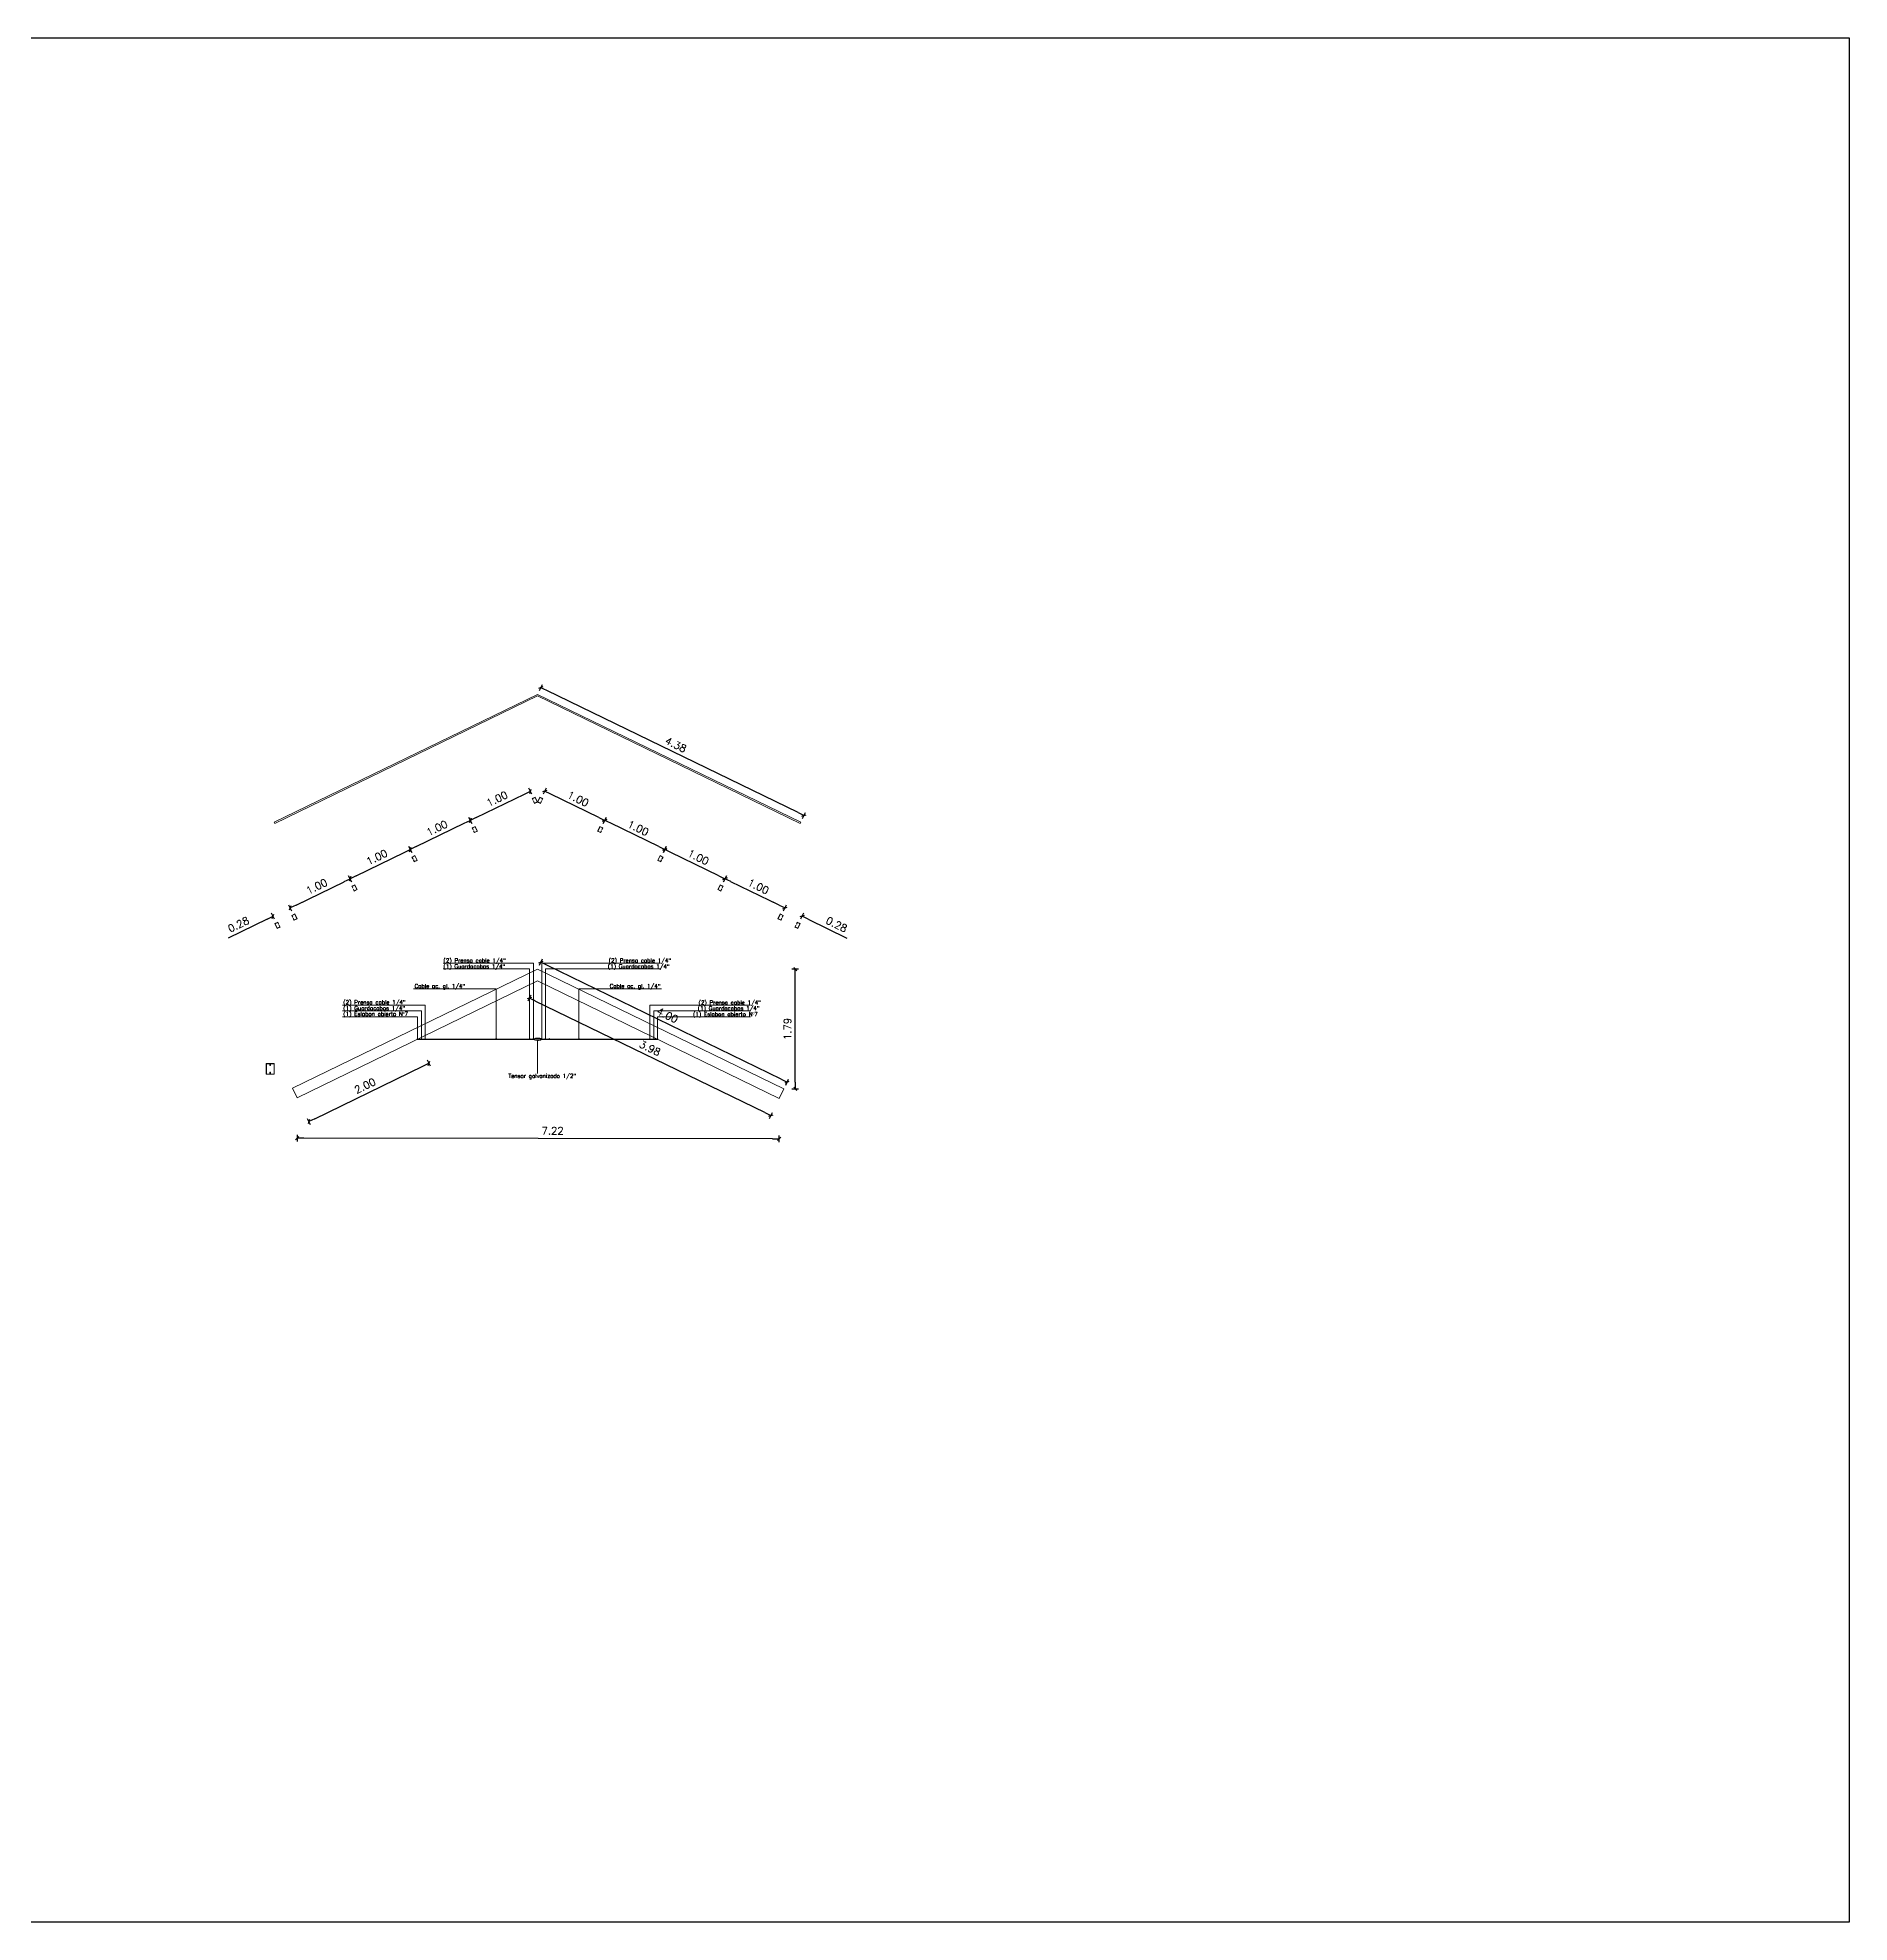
# Model space of a CAD drawing. Header units: metres. Extents: x 5593058 to 5593183, y 6971841 to 6972020.
# Drawn here: x 5593089.59 to 5593116.7, y 6971987.23 to 6972015.43 of the extents above; entities that cross this region are included whole.
import ezdxf

# ---------------------------------------------------------------- set-up
doc = ezdxf.new("R2010")
doc.units = ezdxf.units.M
doc.header["$LTSCALE"] = 0.1
doc.header["$PDMODE"] = 35
doc.header["$PDSIZE"] = -3
for name, color, linetype, lineweight in [('0-REF', 2, 'Continuous', 0), ('A-MUROS', 3, 'Continuous', 0), ('A-VISTA', 7, 'Continuous', 0)]:
    doc.layers.add(name, color=color, linetype=linetype, lineweight=lineweight)
doc.layers.add('COTAS', color=1, linetype='Continuous')
doc.layers.add('D-DETALLES', color=7, linetype='Continuous')
doc.styles.add('ROMANS', font='romans')
doc.styles.get("Standard").update_dxf_attribs({"font": 'simplex.shx'})
doc.dimstyles.new('C-100', dxfattribs={"dimscale": 0, "dimtxt": 0.2, "dimasz": 0.1, "dimexe": 0, "dimexo": 0, "dimgap": 0.06, "dimtad": 1, "dimzin": 0, "dimdsep": 46, "dimtxsty": 'Standard', "dimblk1": 'C-1', "dimblk2": 'C-1', "dimsah": 1, "dimcen": 0.1, "dimse1": 1, "dimse2": 1, "dimclrd": 256, "dimclrt": 256, "dimadec": 0, "dimazin": 2, "dimtfac": 1, "dimtix": 1, "dimtofl": 0, "dimtmove": 0, "dimatfit": 1, "dimldrblk": 'C-1', "dimfxl": 1, "dimtolj": 1, "dimtzin": 0, "dimarcsym": 0})

# ---------------------------------------------------------------- blocks, each defined once
blk = doc.blocks.new('C-1')
for p, q in [((-1, 0), (0, 0)), ((-0.24, -0.24), (0.24, 0.24)), ((0, -0.5), (0, 0.5))]:
    blk.add_line(p, q)
at = {"const_width": 0.05}
blk.add_lwpolyline([(-0.5, 0), (0, 0)], dxfattribs=at)
blk = doc.blocks.new('*D190')
at = {"layer": 'COTAS', "lineweight": -2, "transparency": 16777216}
blk.add_line((5593100.716, 6971999.845), (5593097.208, 6972001.549), dxfattribs=at)
at = {"layer": 'Defpoints', "color": 0, "transparency": 16777216}
for p in [(5593097.118, 6972001.592), (5593097.069, 6972001.491), (5593100.757, 6971999.7)]:
    blk.add_point(p, dxfattribs=at)
at = {"layer": 'COTAS', "lineweight": -2, "transparency": 16777216, "xscale": 0.1, "yscale": 0.1, "zscale": 0.1}
for p, rotation in [((5593097.118, 6972001.592), 154.0935615645652), ((5593100.806, 6971999.801), 334.0935615645652)]:
    blk.add_blockref('C-1', p, dxfattribs=dict(at, rotation=rotation))
at = {"layer": 'COTAS', "transparency": 16777216, "insert": (5593099.013, 6972000.8), "char_height": 0.11, "attachment_point": 5, "rotation": 334.0936}
blk.add_mtext('\\A1;4.00', dxfattribs=at)
blk = doc.blocks.new('*D191')
at = {"layer": 'COTAS', "lineweight": -2, "transparency": 16777216}
blk.add_line((5593100.927, 6971999.8), (5593100.927, 6972001.391), dxfattribs=at)
at = {"layer": 'Defpoints', "color": 0, "transparency": 16777216}
for p in [(5593100.757, 6972001.491), (5593100.927, 6972001.491), (5593100.757, 6971999.7)]:
    blk.add_point(p, dxfattribs=at)
at = {"layer": 'COTAS', "lineweight": -2, "transparency": 16777216, "xscale": 0.1, "yscale": 0.1, "zscale": 0.1}
for p, rotation in [((5593100.927, 6972001.491), 90), ((5593100.927, 6971999.7), 270)]:
    blk.add_blockref('C-1', p, dxfattribs=dict(at, rotation=rotation))
at = {"layer": 'COTAS', "transparency": 16777216, "insert": (5593100.812, 6972000.596), "char_height": 0.11, "attachment_point": 5, "rotation": 90}
blk.add_mtext('\\A1;1.79', dxfattribs=at)
blk = doc.blocks.new('*D192')
at = {"layer": 'COTAS', "lineweight": -2, "transparency": 16777216}
blk.add_line((5593100.473, 6971999.343), (5593097.035, 6972001.013), dxfattribs=at)
at = {"layer": 'Defpoints', "color": 0, "transparency": 16777216}
for p in [(5593097.069, 6972001.314), (5593096.945, 6972001.057), (5593100.687, 6971999.556)]:
    blk.add_point(p, dxfattribs=at)
at = {"layer": 'COTAS', "lineweight": -2, "transparency": 16777216, "xscale": 0.1, "yscale": 0.1, "zscale": 0.1}
for p, rotation in [((5593096.945, 6972001.057), 154.0935615639084), ((5593100.563, 6971999.3), 334.0935615639084)]:
    blk.add_blockref('C-1', p, dxfattribs=dict(at, rotation=rotation))
at = {"layer": 'COTAS', "transparency": 16777216, "insert": (5593098.753, 6972000.307), "char_height": 0.11, "attachment_point": 5, "rotation": 334.0936}
blk.add_mtext('\\A1;3.98', dxfattribs=at)
blk = doc.blocks.new('*D193')
at = {"layer": 'COTAS', "lineweight": -2, "transparency": 16777216}
blk.add_line((5593093.735, 6971999.252), (5593095.354, 6972000.038), dxfattribs=at)
at = {"layer": 'Defpoints', "color": 0, "transparency": 16777216}
for p in [(5593095.27, 6972000.44), (5593095.444, 6972000.082), (5593093.471, 6971999.566)]:
    blk.add_point(p, dxfattribs=at)
at = {"layer": 'COTAS', "lineweight": -2, "transparency": 16777216, "xscale": 0.1, "yscale": 0.1, "zscale": 0.1}
for p, rotation in [((5593095.444, 6972000.082), 25.9064384242846), ((5593093.645, 6971999.208), 205.9064384242846)]:
    blk.add_blockref('C-1', p, dxfattribs=dict(at, rotation=rotation))
at = {"layer": 'COTAS', "transparency": 16777216, "insert": (5593094.487, 6971999.745), "char_height": 0.11, "attachment_point": 5, "rotation": 25.9064}
blk.add_mtext('\\A1;2.00', dxfattribs=at)
blk = doc.blocks.new('*D194')
at = {"layer": 'COTAS', "lineweight": -2, "transparency": 16777216}
blk.add_line((5593100.587, 6971998.95), (5593093.57, 6971998.96), dxfattribs=at)
at = {"layer": 'Defpoints', "color": 0, "transparency": 16777216}
for p in [(5593093.471, 6971999.566), (5593100.687, 6971999.556), (5593093.471, 6971998.96)]:
    blk.add_point(p, dxfattribs=at)
at = {"layer": 'COTAS', "lineweight": -2, "transparency": 16777216, "xscale": 0.1, "yscale": 0.1, "zscale": 0.1}
for p, rotation in [((5593093.471, 6971998.96), 179.922963898446), ((5593100.687, 6971998.95), 359.922963898446)]:
    blk.add_blockref('C-1', p, dxfattribs=dict(at, rotation=rotation))
at = {"layer": 'COTAS', "transparency": 16777216, "insert": (5593097.295, 6971999.07), "char_height": 0.11, "attachment_point": 5, "rotation": 359.923}
blk.add_mtext('\\A1;7.22', dxfattribs=at)
blk = doc.blocks.new('*D195')
at = {"layer": 'COTAS', "lineweight": -2, "transparency": 16777216}
blk.add_line((5593100.684, 6972002.449), (5593099.964, 6972002.799), dxfattribs=at)
at = {"layer": 'Defpoints', "color": 0, "transparency": 16777216}
for p in [(5593099.825, 6972002.742), (5593099.874, 6972002.843), (5593100.725, 6972002.305)]:
    blk.add_point(p, dxfattribs=at)
at = {"layer": 'COTAS', "lineweight": -2, "transparency": 16777216, "xscale": 0.1, "yscale": 0.1, "zscale": 0.1}
for p, rotation in [((5593099.874, 6972002.843), 154.0935613967495), ((5593100.774, 6972002.406), 334.0935613967495)]:
    blk.add_blockref('C-1', p, dxfattribs=dict(at, rotation=rotation))
at = {"layer": 'COTAS', "transparency": 16777216, "insert": (5593100.374, 6972002.728), "char_height": 0.11, "attachment_point": 5, "rotation": 334.0936}
blk.add_mtext('\\A1;1.00', dxfattribs=at)
blk = doc.blocks.new('*D196')
at = {"layer": 'COTAS', "lineweight": -2, "transparency": 16777216}
blk.add_line((5593099.784, 6972002.886), (5593099.065, 6972003.236), dxfattribs=at)
at = {"layer": 'Defpoints', "color": 0, "transparency": 16777216}
for p in [(5593098.975, 6972003.28), (5593098.926, 6972003.179), (5593099.825, 6972002.742)]:
    blk.add_point(p, dxfattribs=at)
at = {"layer": 'COTAS', "lineweight": -2, "transparency": 16777216, "xscale": 0.1, "yscale": 0.1, "zscale": 0.1}
for p, rotation in [((5593098.975, 6972003.28), 154.0935613967495), ((5593099.874, 6972002.843), 334.0935613967495)]:
    blk.add_blockref('C-1', p, dxfattribs=dict(at, rotation=rotation))
at = {"layer": 'COTAS', "transparency": 16777216, "insert": (5593099.475, 6972003.165), "char_height": 0.11, "attachment_point": 5, "rotation": 334.0936}
blk.add_mtext('\\A1;1.00', dxfattribs=at)
blk = doc.blocks.new('*D197')
at = {"layer": 'COTAS', "lineweight": -2, "transparency": 16777216}
blk.add_line((5593098.885, 6972003.323), (5593098.165, 6972003.673), dxfattribs=at)
at = {"layer": 'Defpoints', "color": 0, "transparency": 16777216}
for p in [(5593098.026, 6972003.616), (5593098.075, 6972003.716), (5593098.926, 6972003.179)]:
    blk.add_point(p, dxfattribs=at)
at = {"layer": 'COTAS', "lineweight": -2, "transparency": 16777216, "xscale": 0.1, "yscale": 0.1, "zscale": 0.1}
for p, rotation in [((5593098.075, 6972003.716), 154.0935613967495), ((5593098.975, 6972003.28), 334.0935613967495)]:
    blk.add_blockref('C-1', p, dxfattribs=dict(at, rotation=rotation))
at = {"layer": 'COTAS', "transparency": 16777216, "insert": (5593098.575, 6972003.601), "char_height": 0.11, "attachment_point": 5, "rotation": 334.0936}
blk.add_mtext('\\A1;1.00', dxfattribs=at)
blk = doc.blocks.new('*D198')
at = {"layer": 'COTAS', "lineweight": -2, "transparency": 16777216}
blk.add_line((5593097.985, 6972003.76), (5593097.266, 6972004.11), dxfattribs=at)
at = {"layer": 'Defpoints', "color": 0, "transparency": 16777216}
for p in [(5593097.176, 6972004.153), (5593097.127, 6972004.052), (5593098.026, 6972003.616)]:
    blk.add_point(p, dxfattribs=at)
at = {"layer": 'COTAS', "lineweight": -2, "transparency": 16777216, "xscale": 0.1, "yscale": 0.1, "zscale": 0.1}
for p, rotation in [((5593097.176, 6972004.153), 154.0935615160601), ((5593098.075, 6972003.716), 334.0935615160601)]:
    blk.add_blockref('C-1', p, dxfattribs=dict(at, rotation=rotation))
at = {"layer": 'COTAS', "transparency": 16777216, "insert": (5593097.676, 6972004.038), "char_height": 0.11, "attachment_point": 5, "rotation": 334.0936}
blk.add_mtext('\\A1;1.00', dxfattribs=at)
blk = doc.blocks.new('*D199')
at = {"layer": 'COTAS', "lineweight": -2, "transparency": 16777216}
for p, q in [((5593100.684, 6972002.449), (5593100.594, 6972002.493)), ((5593101.118, 6972002.239), (5593101.7, 6972001.956))]:
    blk.add_line(p, q, dxfattribs=at)
at = {"layer": 'Defpoints', "color": 0, "transparency": 16777216}
for p in [(5593100.774, 6972002.406), (5593100.725, 6972002.305), (5593100.979, 6972002.181)]:
    blk.add_point(p, dxfattribs=at)
at = {"layer": 'COTAS', "lineweight": -2, "transparency": 16777216, "xscale": 0.1, "yscale": 0.1, "zscale": 0.1}
for p, rotation in [((5593100.774, 6972002.406), 334.0935609572408), ((5593101.028, 6972002.282), 154.0935609572408)]:
    blk.add_blockref('C-1', p, dxfattribs=dict(at, rotation=rotation))
at = {"layer": 'COTAS', "transparency": 16777216, "insert": (5593101.546, 6972002.159), "char_height": 0.11, "attachment_point": 5, "rotation": 334.0936}
blk.add_mtext('\\A1;0.28', dxfattribs=at)
blk = doc.blocks.new('*D200')
at = {"layer": 'COTAS', "lineweight": -2, "transparency": 16777216}
blk.add_line((5593093.455, 6972002.449), (5593094.174, 6972002.799), dxfattribs=at)
at = {"layer": 'Defpoints', "color": 0, "transparency": 16777216}
for p in [(5593094.264, 6972002.843), (5593094.313, 6972002.742), (5593093.414, 6972002.305)]:
    blk.add_point(p, dxfattribs=at)
at = {"layer": 'COTAS', "lineweight": -2, "transparency": 16777216, "xscale": 0.1, "yscale": 0.1, "zscale": 0.1}
for p, rotation in [((5593094.264, 6972002.843), 25.90643860325051), ((5593093.365, 6972002.406), 205.9064386032505)]:
    blk.add_blockref('C-1', p, dxfattribs=dict(at, rotation=rotation))
at = {"layer": 'COTAS', "transparency": 16777216, "insert": (5593093.764, 6972002.728), "char_height": 0.11, "attachment_point": 5, "rotation": 25.9064}
blk.add_mtext('\\A1;1.00', dxfattribs=at)
blk = doc.blocks.new('*D201')
at = {"layer": 'COTAS', "lineweight": -2, "transparency": 16777216}
blk.add_line((5593094.354, 6972002.886), (5593095.074, 6972003.236), dxfattribs=at)
at = {"layer": 'Defpoints', "color": 0, "transparency": 16777216}
for p in [(5593095.164, 6972003.28), (5593095.213, 6972003.179), (5593094.313, 6972002.742)]:
    blk.add_point(p, dxfattribs=at)
at = {"layer": 'COTAS', "lineweight": -2, "transparency": 16777216, "xscale": 0.1, "yscale": 0.1, "zscale": 0.1}
for p, rotation in [((5593095.164, 6972003.28), 25.90643857993701), ((5593094.264, 6972002.843), 205.906438579937)]:
    blk.add_blockref('C-1', p, dxfattribs=dict(at, rotation=rotation))
at = {"layer": 'COTAS', "transparency": 16777216, "insert": (5593094.664, 6972003.165), "char_height": 0.11, "attachment_point": 5, "rotation": 25.9064}
blk.add_mtext('\\A1;1.00', dxfattribs=at)
blk = doc.blocks.new('*D202')
at = {"layer": 'COTAS', "lineweight": -2, "transparency": 16777216}
blk.add_line((5593095.254, 6972003.323), (5593095.973, 6972003.673), dxfattribs=at)
at = {"layer": 'Defpoints', "color": 0, "transparency": 16777216}
for p in [(5593096.063, 6972003.716), (5593096.112, 6972003.616), (5593095.213, 6972003.179)]:
    blk.add_point(p, dxfattribs=at)
at = {"layer": 'COTAS', "lineweight": -2, "transparency": 16777216, "xscale": 0.1, "yscale": 0.1, "zscale": 0.1}
for p, rotation in [((5593096.063, 6972003.716), 25.90643860325051), ((5593095.164, 6972003.28), 205.9064386032505)]:
    blk.add_blockref('C-1', p, dxfattribs=dict(at, rotation=rotation))
at = {"layer": 'COTAS', "transparency": 16777216, "insert": (5593095.563, 6972003.601), "char_height": 0.11, "attachment_point": 5, "rotation": 25.9064}
blk.add_mtext('\\A1;1.00', dxfattribs=at)
blk = doc.blocks.new('*D203')
at = {"layer": 'COTAS', "lineweight": -2, "transparency": 16777216}
blk.add_line((5593096.153, 6972003.76), (5593096.873, 6972004.11), dxfattribs=at)
at = {"layer": 'Defpoints', "color": 0, "transparency": 16777216}
for p in [(5593096.963, 6972004.153), (5593097.012, 6972004.052), (5593096.112, 6972003.616)]:
    blk.add_point(p, dxfattribs=at)
at = {"layer": 'COTAS', "lineweight": -2, "transparency": 16777216, "xscale": 0.1, "yscale": 0.1, "zscale": 0.1}
for p, rotation in [((5593096.963, 6972004.153), 25.9064384839399), ((5593096.063, 6972003.716), 205.9064384839399)]:
    blk.add_blockref('C-1', p, dxfattribs=dict(at, rotation=rotation))
at = {"layer": 'COTAS', "transparency": 16777216, "insert": (5593096.463, 6972004.038), "char_height": 0.11, "attachment_point": 5, "rotation": 25.9064}
blk.add_mtext('\\A1;1.00', dxfattribs=at)
blk = doc.blocks.new('*D204')
at = {"layer": 'COTAS', "lineweight": -2, "transparency": 16777216}
for p, q in [((5593093.455, 6972002.449), (5593093.545, 6972002.493)), ((5593093.021, 6972002.239), (5593092.438, 6972001.956))]:
    blk.add_line(p, q, dxfattribs=at)
at = {"layer": 'Defpoints', "color": 0, "transparency": 16777216}
for p in [(5593093.365, 6972002.406), (5593093.16, 6972002.181), (5593093.414, 6972002.305)]:
    blk.add_point(p, dxfattribs=at)
at = {"layer": 'COTAS', "lineweight": -2, "transparency": 16777216, "xscale": 0.1, "yscale": 0.1, "zscale": 0.1}
for p, rotation in [((5593093.365, 6972002.406), 205.9064390427592), ((5593093.111, 6972002.282), 25.9064390427592)]:
    blk.add_blockref('C-1', p, dxfattribs=dict(at, rotation=rotation))
at = {"layer": 'COTAS', "transparency": 16777216, "insert": (5593092.593, 6972002.159), "char_height": 0.11, "attachment_point": 5, "rotation": 25.9064}
blk.add_mtext('\\A1;0.28', dxfattribs=at)
blk = doc.blocks.new('*D205')
at = {"layer": 'COTAS', "lineweight": -2, "transparency": 16777216}
blk.add_line((5593100.969, 6972003.832), (5593097.208, 6972005.659), dxfattribs=at)
at = {"layer": 'Defpoints', "color": 0, "transparency": 16777216}
for p in [(5593097.069, 6972005.601), (5593097.118, 6972005.702), (5593101.01, 6972003.688)]:
    blk.add_point(p, dxfattribs=at)
at = {"layer": 'COTAS', "lineweight": -2, "transparency": 16777216, "xscale": 0.1, "yscale": 0.1, "zscale": 0.1}
for p, rotation in [((5593097.118, 6972005.702), 154.0935615420397), ((5593101.059, 6972003.789), 334.0935615420397)]:
    blk.add_blockref('C-1', p, dxfattribs=dict(at, rotation=rotation))
at = {"layer": 'COTAS', "transparency": 16777216, "insert": (5593099.139, 6972004.849), "char_height": 0.11, "attachment_point": 5, "rotation": 334.0936}
blk.add_mtext('\\A1;4.38', dxfattribs=at)

msp = doc.modelspace()

# ---------------------------------------------------------------- linework, layer by layer
for p, q in [((5593095.27, 6972000.44), (5593097.016, 6972000.44)), ((5593095.274, 6972000.442), (5593097.016, 6972000.442)), ((5593097.124, 6972000.442), (5593098.864, 6972000.442)), ((5593097.124, 6972000.44), (5593098.868, 6972000.44))]:
    msp.add_line(p, q)
msp.add_lwpolyline([(5593062.472, 6972015.429), (5593116.703, 6972015.429), (5593116.703, 6971987.226), (5593062.472, 6971987.226)], close=True)
at = {"layer": '0-REF', "color": 1}
for p, q in [((5593095.658, 6972001.58), (5593097.007, 6972001.58)), ((5593097.007, 6972001.58), (5593097.007, 6972000.45)), ((5593097.132, 6972001.58), (5593097.132, 6972000.45)), ((5593098.908, 6972001.58), (5593097.132, 6972001.58)), ((5593095.658, 6972001.493), (5593096.951, 6972001.493)), ((5593096.951, 6972001.493), (5593096.951, 6972000.45)), ((5593098.908, 6972001.493), (5593097.188, 6972001.493)), ((5593097.188, 6972001.493), (5593097.188, 6972000.45)), ((5593095.214, 6972001.197), (5593096.45, 6972001.197)), ((5593096.45, 6972001.197), (5593096.45, 6972000.45)), ((5593098.925, 6972001.197), (5593097.689, 6972001.197)), ((5593097.689, 6972001.197), (5593097.689, 6972000.45)), ((5593094.149, 6972000.951), (5593095.387, 6972000.951)), ((5593094.149, 6972000.864), (5593095.331, 6972000.864)), ((5593094.149, 6972000.777), (5593095.274, 6972000.777)), ((5593095.274, 6972000.777), (5593095.274, 6972000.446)), ((5593095.331, 6972000.864), (5593095.331, 6972000.446)), ((5593095.387, 6972000.951), (5593095.387, 6972000.446)), ((5593098.752, 6972000.951), (5593098.752, 6972000.446)), ((5593100.258, 6972000.951), (5593098.752, 6972000.951)), ((5593100.258, 6972000.864), (5593098.808, 6972000.864)), ((5593098.808, 6972000.864), (5593098.808, 6972000.446)), ((5593100.258, 6972000.777), (5593098.864, 6972000.777)), ((5593098.864, 6972000.777), (5593098.864, 6972000.446)), ((5593097.069, 6971999.927), (5593097.069, 6972000.424))]:
    msp.add_line(p, q, dxfattribs=at)
for centre in [(5593095.274, 6972000.442), (5593095.331, 6972000.442), (5593095.387, 6972000.442), (5593096.45, 6972000.446), (5593096.951, 6972000.446), (5593097.007, 6972000.446), (5593097.132, 6972000.446), (5593097.188, 6972000.446), (5593097.244, 6972000.446), (5593097.689, 6972000.446), (5593098.752, 6972000.442), (5593098.808, 6972000.442), (5593098.864, 6972000.442)]:
    msp.add_circle(centre, 0.004, dxfattribs=at)
at = {"layer": 'A-MUROS'}
for p, q in [((5593097.069, 6972005.601), (5593093.129, 6972003.688)), ((5593097.069, 6972005.58), (5593093.137, 6972003.671)), ((5593097.069, 6972005.601), (5593101.01, 6972003.688)), ((5593097.069, 6972005.58), (5593101.001, 6972003.671)), ((5593093.129, 6972003.688), (5593093.137, 6972003.671)), ((5593101.01, 6972003.688), (5593101.001, 6972003.671)), ((5593097.069, 6972001.491), (5593093.401, 6971999.71)), ((5593097.069, 6972001.491), (5593100.757, 6971999.7))]:
    msp.add_line(p, q, dxfattribs=at)
for points in [[(5593097.011, 6972003.997), (5593097.024, 6972003.97), (5593097.069, 6972003.991), (5593097.034, 6972004.063), (5593096.989, 6972004.042), (5593097.003, 6972004.015), (5593097.005, 6972004.016), (5593096.993, 6972004.04), (5593097.033, 6972004.059), (5593097.065, 6972003.993), (5593097.026, 6972003.974), (5593097.014, 6972003.998)], [(5593097.127, 6972003.997), (5593097.114, 6972003.97), (5593097.069, 6972003.991), (5593097.104, 6972004.063), (5593097.149, 6972004.042), (5593097.136, 6972004.015), (5593097.133, 6972004.016), (5593097.145, 6972004.04), (5593097.106, 6972004.059), (5593097.073, 6972003.993), (5593097.113, 6972003.974), (5593097.125, 6972003.998)], [(5593096.112, 6972003.56), (5593096.125, 6972003.533), (5593096.17, 6972003.555), (5593096.135, 6972003.626), (5593096.09, 6972003.605), (5593096.103, 6972003.578), (5593096.106, 6972003.579), (5593096.094, 6972003.603), (5593096.134, 6972003.622), (5593096.166, 6972003.556), (5593096.126, 6972003.537), (5593096.114, 6972003.561)], [(5593098.027, 6972003.56), (5593098.014, 6972003.533), (5593097.969, 6972003.555), (5593098.004, 6972003.626), (5593098.049, 6972003.605), (5593098.036, 6972003.578), (5593098.033, 6972003.579), (5593098.045, 6972003.603), (5593098.005, 6972003.622), (5593097.973, 6972003.556), (5593098.012, 6972003.537), (5593098.024, 6972003.561)], [(5593095.212, 6972003.123), (5593095.225, 6972003.096), (5593095.27, 6972003.118), (5593095.235, 6972003.19), (5593095.19, 6972003.168), (5593095.204, 6972003.141), (5593095.206, 6972003.142), (5593095.194, 6972003.166), (5593095.234, 6972003.186), (5593095.266, 6972003.119), (5593095.227, 6972003.1), (5593095.215, 6972003.124)], [(5593098.926, 6972003.123), (5593098.913, 6972003.096), (5593098.868, 6972003.118), (5593098.903, 6972003.19), (5593098.948, 6972003.168), (5593098.935, 6972003.141), (5593098.932, 6972003.142), (5593098.944, 6972003.166), (5593098.905, 6972003.186), (5593098.872, 6972003.119), (5593098.912, 6972003.1), (5593098.924, 6972003.124)], [(5593094.313, 6972002.686), (5593094.326, 6972002.659), (5593094.371, 6972002.681), (5593094.336, 6972002.753), (5593094.291, 6972002.731), (5593094.304, 6972002.704), (5593094.307, 6972002.705), (5593094.295, 6972002.729), (5593094.334, 6972002.749), (5593094.367, 6972002.682), (5593094.327, 6972002.663), (5593094.315, 6972002.687)], [(5593099.826, 6972002.686), (5593099.813, 6972002.659), (5593099.768, 6972002.681), (5593099.803, 6972002.753), (5593099.848, 6972002.731), (5593099.835, 6972002.704), (5593099.832, 6972002.705), (5593099.844, 6972002.729), (5593099.804, 6972002.749), (5593099.772, 6972002.682), (5593099.811, 6972002.663), (5593099.823, 6972002.687)], [(5593093.204, 6972002.147), (5593093.217, 6972002.12), (5593093.172, 6972002.099), (5593093.137, 6972002.171), (5593093.182, 6972002.192), (5593093.195, 6972002.165), (5593093.193, 6972002.164), (5593093.181, 6972002.188), (5593093.141, 6972002.169), (5593093.174, 6972002.103), (5593093.213, 6972002.122), (5593093.202, 6972002.146)], [(5593093.413, 6972002.249), (5593093.426, 6972002.222), (5593093.471, 6972002.244), (5593093.436, 6972002.316), (5593093.391, 6972002.294), (5593093.404, 6972002.267), (5593093.407, 6972002.268), (5593093.395, 6972002.293), (5593093.435, 6972002.312), (5593093.467, 6972002.245), (5593093.428, 6972002.226), (5593093.416, 6972002.25)], [(5593100.725, 6972002.249), (5593100.712, 6972002.222), (5593100.667, 6972002.244), (5593100.702, 6972002.316), (5593100.747, 6972002.294), (5593100.734, 6972002.267), (5593100.732, 6972002.268), (5593100.743, 6972002.293), (5593100.704, 6972002.312), (5593100.671, 6972002.245), (5593100.711, 6972002.226), (5593100.723, 6972002.25)], [(5593100.934, 6972002.147), (5593100.921, 6972002.12), (5593100.966, 6972002.099), (5593101.001, 6972002.171), (5593100.956, 6972002.192), (5593100.943, 6972002.165), (5593100.946, 6972002.164), (5593100.958, 6972002.188), (5593100.997, 6972002.169), (5593100.965, 6972002.103), (5593100.925, 6972002.122), (5593100.937, 6972002.146)], [(5593093.068, 6971999.947), (5593093.068, 6971999.917), (5593093.008, 6971999.917), (5593093.008, 6972000.077), (5593093.068, 6972000.077), (5593093.068, 6972000.047), (5593093.065, 6972000.047), (5593093.065, 6972000.074), (5593093.011, 6972000.074), (5593093.011, 6971999.92), (5593093.065, 6971999.92), (5593093.065, 6971999.947)], [(5593093.068, 6971999.947), (5593093.068, 6971999.917), (5593093.128, 6971999.917), (5593093.128, 6972000.077), (5593093.068, 6972000.077), (5593093.068, 6972000.047), (5593093.071, 6972000.047), (5593093.071, 6972000.074), (5593093.125, 6972000.074), (5593093.125, 6971999.92), (5593093.071, 6971999.92), (5593093.071, 6971999.947)]]:
    msp.add_lwpolyline(points, close=True, dxfattribs=at)
for points in [[(5593097.069, 6972001.314), (5593093.471, 6971999.566), (5593093.401, 6971999.71)], [(5593097.069, 6972001.314), (5593100.687, 6971999.556), (5593100.757, 6971999.7)]]:
    msp.add_lwpolyline(points, dxfattribs=at)
at = {"layer": 'A-VISTA', "color": 9, "true_color": 0xc7c8ca}
msp.add_ellipse((5593097.069, 6972000.442), major_axis=(0.0493, 0), ratio=0.244136, dxfattribs=at)
msp.add_open_spline([(5593097.124, 6972000.442), (5593097.124, 6972000.446), (5593097.121, 6972000.449), (5593097.114, 6972000.453), (5593097.11, 6972000.455), (5593097.094, 6972000.458), (5593097.08, 6972000.459), (5593097.046, 6972000.459), (5593097.027, 6972000.457), (5593097.014, 6972000.446), (5593097.015, 6972000.437), (5593097.023, 6972000.431), (5593097.029, 6972000.429), (5593097.053, 6972000.424), (5593097.078, 6972000.423), (5593097.109, 6972000.428), (5593097.117, 6972000.43), (5593097.123, 6972000.438), (5593097.124, 6972000.44), (5593097.124, 6972000.442)], degree=3, knots=[0, 0, 0, 0, 0.407983, 0.407983, 0.815966, 0.815966, 1.631931, 1.631931, 2.858829, 2.858829, 3.437158, 3.437158, 4.015487, 4.015487, 5.28124, 5.28124, 6.096422, 6.096422, 6.283185, 6.283185, 6.283185, 6.283185], dxfattribs=at)

# ---------------------------------------------------------------- texts
at = {"layer": 'D-DETALLES', "color": 1, "char_height": 0.06, "width": 2.85098, "style": 'ROMANS'}
for s, insert, attachment_point in [('\\A1;\\pxi-3,l4,t4;(2) Prensa cable {\\H1x;1/4}"', (5593095.601, 6972001.65), 1), ('\\A1;\\pxi-3,l4,t4;(1) Guardacabos {\\H1x;1/4}"', (5593095.601, 6972001.562), 1), ('\\A1;\\pxi-3,l4,t4;(1) Guardacabos {\\H1x;1/4}"', (5593098.061, 6972001.562), 1), ('\\A1;\\pxi-3,l4,t4;(2) Prensa cable {\\H1x;1/4}"', (5593098.075, 6972001.65), 1), ('\\A1;Cable ac. gl. 1/4"', (5593095.229, 6972001.267), 1), ('\\A1;Cable ac. gl. 1/4"', (5593098.909, 6972001.267), 3), ('\\A1;\\pxi-3,l4,t4;(2) Prensa cable {\\H1x;1/4}"', (5593094.102, 6972001.024), 1), ('\\A1;\\pxi-3,l4,t4;(2) Prensa cable {\\H1x;1/4}"', (5593099.42, 6972001.021), 1), ('\\A1;\\pxi-3,l4,t4;(1) Guardacabos {\\H1x;1/4}"', (5593094.102, 6972000.937), 1), ('\\pxi-3,l4,t4;(1) Eslabon abierto Nº7', (5593094.102, 6972000.85), 1), ('\\pxi-3,l4,t4;(1) Eslabon abierto Nº7', (5593099.336, 6972000.846), 1), ('\\A1;\\pxi-3,l4,t4;(1) Guardacabos {\\H1x;1/4}"', (5593099.407, 6972000.934), 1), ('\\A1;\\pxi-3,l4,t4;Tensor galvanizado 1/2"', (5593096.574, 6971999.922), 1)]:
    msp.add_mtext(s, dxfattribs=dict(at, insert=insert, attachment_point=attachment_point))

# ---------------------------------------------------------------- dimensions: what is measured, and where the dimension line sits
at = {"layer": 'COTAS'}
for p1, p2, distance, picture, middle in [((5593101.01, 6972003.688), (5593097.069, 6972005.601), -0.112, '*D205', (5593099.139, 6972004.849)), ((5593096.112, 6972003.616), (5593097.012, 6972004.052), 0.112, '*D203', (5593096.463, 6972004.038)), ((5593098.026, 6972003.616), (5593097.127, 6972004.052), -0.112, '*D198', (5593097.676, 6972004.038)), ((5593095.213, 6972003.179), (5593096.112, 6972003.616), 0.112, '*D202', (5593095.563, 6972003.601)), ((5593098.926, 6972003.179), (5593098.026, 6972003.616), -0.112, '*D197', (5593098.575, 6972003.601)), ((5593094.313, 6972002.742), (5593095.213, 6972003.179), 0.112, '*D201', (5593094.664, 6972003.165)), ((5593099.825, 6972002.742), (5593098.926, 6972003.179), -0.112, '*D196', (5593099.475, 6972003.165)), ((5593093.414, 6972002.305), (5593094.313, 6972002.742), 0.112, '*D200', (5593093.764, 6972002.728)), ((5593100.725, 6972002.305), (5593099.825, 6972002.742), -0.112, '*D195', (5593100.374, 6972002.728))]:
    dim = msp.add_aligned_dim(p1=p1, p2=p2, distance=distance, dimstyle='C-100', override={"dimscale": 1, "dimtxt": 0.11}, dxfattribs=at)
    dim.commit()
    dim.dimension.update_dxf_attribs({"geometry": picture, "text_midpoint": middle})
for base, p1, p2, angle, picture, middle in [((5593093.365, 6972002.406), (5593093.16, 6972002.181), (5593093.414, 6972002.305), 25.9064, '*D204', (5593092.643, 6972002.055)), ((5593100.774, 6972002.406), (5593100.979, 6972002.181), (5593100.725, 6972002.305), 154.0936, '*D199', (5593101.496, 6972002.055)), ((5593100.927, 6972001.491), (5593100.757, 6971999.7), (5593100.757, 6972001.491), 90, '*D191', (5593100.927, 6972000.596)), ((5593095.444, 6972000.082), (5593093.471, 6971999.566), (5593095.27, 6972000.44), 25.9064, '*D193', (5593094.537, 6971999.642)), ((5593093.471, 6971998.96), (5593100.687, 6971999.556), (5593093.471, 6971999.566), 179.923, '*D194', (5593097.295, 6971998.955))]:
    dim = msp.add_linear_dim(base=base, p1=p1, p2=p2, angle=angle, dimstyle='C-100', override={"dimscale": 1, "dimtxt": 0.11}, dxfattribs=at)
    dim.commit()
    dim.dimension.update_dxf_attribs({"geometry": picture, "text_midpoint": middle, "dimtype": 161})
dim = msp.add_aligned_dim(p1=(5593100.757, 6971999.7), p2=(5593097.069, 6972001.491), distance=-0.112, text='4.00', dimstyle='C-100', override={"dimscale": 1, "dimtxt": 0.11}, dxfattribs=at)
dim.commit()
dim.dimension.update_dxf_attribs({"geometry": '*D190', "text_midpoint": (5593099.013, 6972000.8)})
dim = msp.add_linear_dim(base=(5593096.945, 6972001.057), p1=(5593100.687, 6971999.556), p2=(5593097.069, 6972001.314), angle=154.0936, text='3.98', dimstyle='C-100', override={"dimscale": 1, "dimtxt": 0.11}, dxfattribs=at)
dim.commit()
dim.dimension.update_dxf_attribs({"geometry": '*D192', "text_midpoint": (5593098.703, 6972000.203), "dimtype": 161})

doc.saveas('drawing.dxf')
